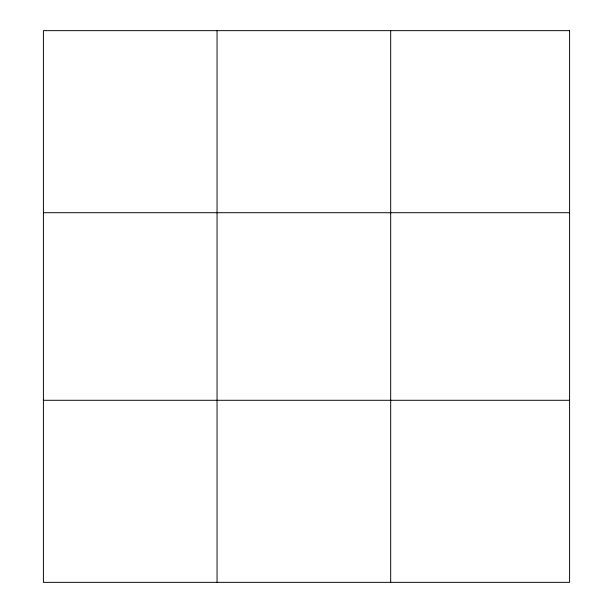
<?xml version="1.0" encoding="UTF-8"?>
<svg xmlns="http://www.w3.org/2000/svg" width="613" height="613" viewBox="0 0 613 613"><rect width="100%" height="100%" fill="white"/><g stroke="black" fill="none" stroke-linecap="round" stroke-linejoin="round"><path stroke-width="0.92" d="M217.048 582.35L217.048 30.65M390.688 582.35L390.688 30.65M43.408 212.711L569.592 212.711M43.408 400.289L569.592 400.289M569.592 30.65L569.592 582.35L43.408 582.35L43.408 30.65L569.592 30.65"/></g></svg>
